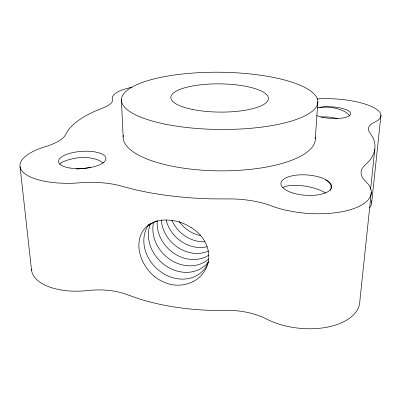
<?xml version="1.0" encoding="UTF-8"?>
<svg xmlns="http://www.w3.org/2000/svg" width="401" height="401" viewBox="0 0 401 401"><rect width="100%" height="100%" fill="white"/><g stroke="black" fill="none" stroke-linecap="round" stroke-linejoin="round"><path stroke-width="0.6" d="M315.306 138.841L317.843 101.653M370.604 189.362L374.835 148.901M371.311 192.079L359.827 301.236A57.694 31.644 5.8 0 1 327.141 327.171A57.694 31.644 5.8 0 1 266.81 319.191L264.239 317.903A60.847 38.366 1.6 0 0 225.257 310.409L209.913 310.339A146.796 69.839 0.6 0 1 139.829 299.111L127.713 294.87A59.173 33.935 -8 0 0 91.097 290.234L81.979 291.051A54.06 26.797 -6.3 0 1 31.443 269.126M371.722 202.229L380.95 115.272M193.337 281.432L189.513 283.181A36.942 31.173 28.4 0 1 174.801 285.091L170.495 284.399A36.952 30.07 38 0 1 156.375 277.978L154.57 276.615M151.523 223.377L155.047 221.858A36.952 30.065 38 0 1 169.568 220.184L171.778 220.465A36.937 31.168 28.3 0 1 189.422 226.55L191.427 227.808M317.191 98.907L322.539 98.671A46.521 13.95 3.6 0 1 371.346 106.43A46.521 13.95 3.6 0 1 374.775 122.104L373.491 122.716A48.997 15.183 5.9 0 0 370.073 133.062L372.875 137.513A155.859 54.005 0.6 0 1 369.486 160.611L364.89 165.337A58.14 21.218 7.2 0 0 364.659 180.375L368.233 184.174A61.819 24.952 4 0 1 345.141 211.051A61.819 24.952 4 0 1 271.768 206.024L268.986 204.991A65.834 30.812 1.2 0 0 227.011 198.936L210.52 198.836A155.859 54.005 0.6 0 1 135.327 189.748L122.385 186.365A63.679 27.067 -5 0 0 83.228 182.61L73.438 183.222A57.614 20.907 -4 0 1 21.965 170.936A57.614 20.907 -4 0 1 45.133 146.731L47.539 145.979A50.431 15.975 -5 0 0 65.684 134.395L68.32 129.999A155.859 54.005 0.6 0 1 94.551 111.398L102.115 108.285A42.671 12.115 -3 0 0 112.711 99.533L112.47 97.553A43.308 12.431 -1 0 1 131.979 87.278M20.065 166.771L31.559 270.264M121.383 99.593L123.142 136.831M371.572 200.766A44.14 18.316 4.9 0 1 369.532 207.858M315.191 137.287A96.09 32.842 0.6 0 1 218.881 170.846A96.09 32.842 0.6 0 1 123.287 135.277M317.201 107.914A19.313 5.804 3.5 0 1 345.05 109.272A19.313 5.804 3.5 0 1 344.479 117.638A19.313 5.804 3.5 0 1 316.685 115.553M191.462 227.758A36.852 31.799 17.1 0 1 193.392 281.507M154.54 276.655A36.867 28.496 46.1 0 1 151.473 223.297M208.485 251.066A33.298 28.732 43.8 0 1 161.307 219.748M207.157 246.725A32.752 28.396 43.9 0 1 166.169 220.069M200.766 235.688A31.709 27.739 44.1 0 1 179.097 221.407M204.946 241.783A32.22 28.065 44 0 1 171.859 220.279M148.255 225.307A35.679 30.145 43.5 0 0 156.43 268.274A35.679 30.145 43.5 0 0 199.753 273.597A35.985 29.308 24.1 0 0 208.455 261.783M148.515 224.916A35.679 30.145 43.5 0 1 149.067 224.139M150.601 223.583A35.052 29.779 43.5 0 0 162.826 263.567A35.052 29.779 43.5 0 0 203.422 266.855A35.348 28.977 24 0 0 208.264 262.104M208.886 255.116A33.864 29.072 43.7 0 1 174.159 253.462A33.864 29.072 43.7 0 1 157.207 220.946M153.573 222.334A34.446 29.423 43.6 0 0 169.107 258.871A34.446 29.423 43.6 0 0 206.961 260.344A34.732 28.651 23.8 0 0 208.4 259.176M148.626 225.683A35.985 29.308 24.1 0 1 153.513 222.405M153.959 222.174A35.985 29.308 24.1 0 1 155.327 221.522M155.794 221.317A35.985 29.308 24.1 0 1 157.227 220.75M319.717 107.513A19.037 7.669 9.1 0 1 349.411 115.694M320.935 117.082A18.927 7.86 9.3 0 1 337.492 118.811M282.815 187.713A25.002 8.256 10.6 0 1 324.695 192.435A24.872 12.376 -3.1 0 1 325.617 193.016M325.652 179.934A25.073 12.06 -3.2 0 1 330.91 188.911M330.645 189.678A25.073 12.06 -3.2 0 1 330.279 190.44M90.456 167.337A23.433 5.649 -6.5 0 1 81.588 168.626M81.087 168.671A23.433 5.649 -6.5 0 1 76.14 168.996M59.704 164.154A23.433 5.649 -6.5 0 1 75.188 158.24A23.353 11.459 -1.2 0 1 103.328 163.132M165.598 124.235A98.235 28.616 0.6 0 0 317.677 103.468A98.235 28.616 0.6 0 0 175.563 74.852A98.235 28.616 0.6 0 0 165.598 124.235M69.894 168.024A23.754 8.596 -3.9 0 0 105.944 158.761A23.754 8.596 -3.9 0 0 70.897 153.052A23.754 8.596 -3.9 0 0 69.894 168.024M292.91 193.026A25.433 10.195 3.9 0 0 331.672 186.886A25.433 10.195 3.9 0 0 294.329 175.422A25.433 10.195 3.9 0 0 292.91 193.026M192.665 109.483A48.792 14.115 0.6 0 0 268.334 99.328A48.792 14.115 0.6 0 0 197.924 85.132A48.792 14.115 0.6 0 0 192.665 109.483"/></g></svg>
